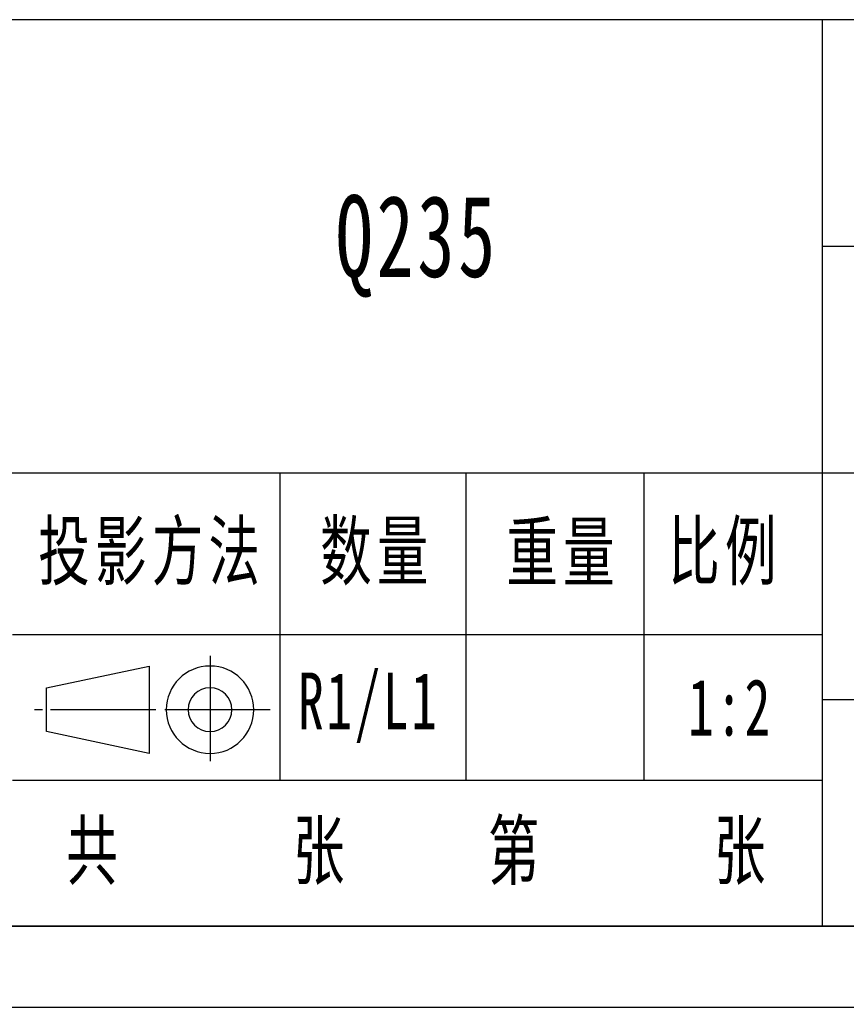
# Model space of a CAD drawing. Header units: millimetres. Extents: x -15766 to 80009, y -9701 to 15159.
# Drawn here: x -14097.3 to -13995.2, y 11134.1 to 11256.1 of the extents above; entities that cross this region are included whole.
import ezdxf

# ---------------------------------------------------------------- set-up
doc = ezdxf.new("R2010")
doc.units = ezdxf.units.MM
doc.linetypes.add('CENTER-HOKUTO_1', pattern=[16, 13, -1, 1, -1])
for name, color, linetype, lineweight in [('CDRAFT0', 7, 'Continuous', 18), ('title_frame', 7, 'Continuous', 18), ('尺寸线层', 3, 'Continuous', 18), ('粗实线层_1', 7, 'Continuous', 15), ('细实线层', 7, 'Continuous', 18)]:
    doc.layers.add(name, color=color, linetype=linetype, lineweight=lineweight)
doc.styles.add('标准', font='', dxfattribs={"width": 0.667})
doc.styles.get('标准').set_extended_font_data('宋体')

# ---------------------------------------------------------------- blocks, each defined once
blk = doc.blocks.new('*X37')
at = {"layer": 'CDRAFT0'}
blk.add_line((0, 0), (420, 0), dxfattribs=at)
at = {"layer": '粗实线层_1'}
blk.add_line((25, 5), (415, 5), dxfattribs=at)

msp = doc.modelspace()

# ---------------------------------------------------------------- linework, layer by layer
at = {"layer": '粗实线层_1'}
for p, q in [((-13898.17623, 11256.10436), (-14258.17623, 11256.10436)), ((-13998.17623, 11256.10436), (-13998.17623, 11144.10436)), ((-13898.17623, 11228.10436), (-13998.17623, 11228.10436)), ((-13998.17623, 11200.10436), (-14258.17623, 11200.10436)), ((-14065.17623, 11200.10436), (-14065.17623, 11162.10436)), ((-14042.17623, 11200.10436), (-14042.17623, 11162.10436)), ((-14020.17623, 11200.10436), (-14020.17623, 11162.10436)), ((-13898.17623, 11200.10436), (-13998.17623, 11200.10436)), ((-13898.17623, 11172.10436), (-13998.17623, 11172.10436)), ((-13998.17623, 11162.10436), (-14098.17623, 11162.10436)), ((-13898.17623, 11144.10436), (-14258.17623, 11144.10436))]:
    msp.add_line(p, q, dxfattribs=at)
at = {"layer": '细实线层'}
msp.add_line((-13998.17623, 11180.10436), (-14098.17623, 11180.10436), dxfattribs=at)
at = {"layer": '细实线层', "color": 2, "linetype": 'CENTER-HOKUTO_1', "lineweight": 18}
for p, q in [((-14073.77998, 11177.50402), (-14073.77998, 11163.55042)), ((-14080.48015, 11170.86202), (-14096.39626, 11170.86202)), ((-14066.35529, 11170.86202), (-14080.2666, 11170.86202))]:
    msp.add_line(p, q, dxfattribs=at)
at = {"layer": '细实线层', "color": 3}
for p, q in [((-14093.97289, 11173.56202), (-14081.31879, 11176.26202)), ((-14081.31879, 11176.26202), (-14081.31879, 11165.46202)), ((-14093.97289, 11168.16202), (-14093.97289, 11173.56202)), ((-14081.31879, 11165.46202), (-14093.97289, 11168.16202))]:
    msp.add_line(p, q, dxfattribs=at)
for radius in [5.4, 2.7]:
    msp.add_arc((-14073.77998, 11170.86202), radius, 0, 359.9893827, dxfattribs=at)

# ---------------------------------------------------------------- block references
at = {"layer": 'title_frame', "xscale": 2, "yscale": 2, "zscale": 2}
msp.add_blockref('*X37', (-14728.17623, 11134.10436), dxfattribs=at)

# ---------------------------------------------------------------- texts
at = {"layer": '尺寸线层', "attachment_point": 5, "line_spacing_factor": 1.15057, "style": '标准'}
for s, insert, char_height, width in [('{\\T1.1;Q235}', (-14048.17623, 11228.10436), 10.1006116, 58.9160087), ('\\T1.1;投影方法', (-14080.98623, 11190.10436), 7, 44), ('\\T1.1;数量', (-14053.17623, 11190.10436), 7, 44), ('\\T1.1;重量', (-14030.17623, 11190.10436), 7, 44), ('\\T1.1;比例', (-14010.17623, 11190.10436), 7, 44), ('{\\T1.1;R1/L1}', (-14054.17623, 11171.10436), 7, 22), ('{\\T1.1;1:2}', (-14009.50661, 11171.10436), 7, 21.3392391), ('\\T1.1;共', (-14088.03356, 11153.10436), 7, 16), ('\\T1.1;张', (-14060.03356, 11153.10436), 7, 16), ('\\T1.1;第', (-14035.95575, 11153.10436), 7, 16), ('\\T1.1;张', (-14008.03356, 11153.10436), 7, 16)]:
    msp.add_mtext(s, dxfattribs=dict(at, insert=insert, char_height=char_height, width=width))

doc.saveas('drawing.dxf')
